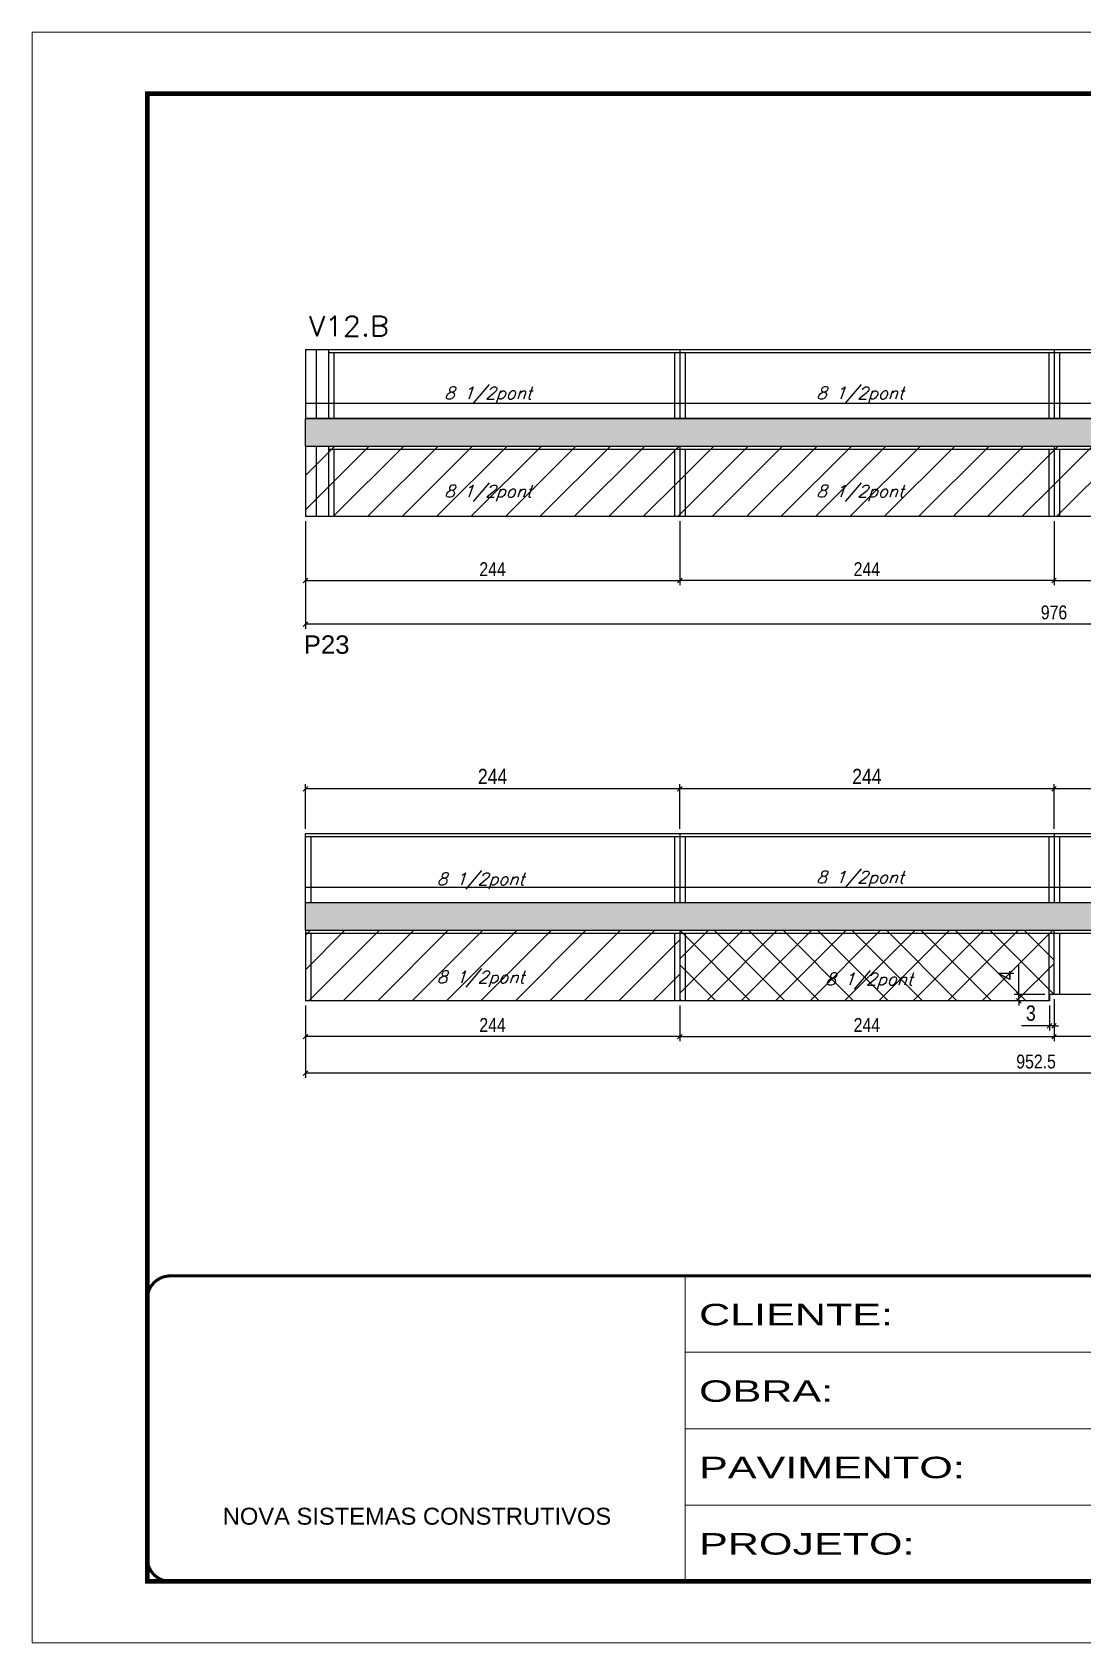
# Model space of a CAD drawing. Extents: x -10448 to -1189, y -11772 to 17235.
# Drawn here: x -8850 to -8165, y 11200 to 12250 of the extents above; entities that cross this region are included whole.
import ezdxf

# ---------------------------------------------------------------- set-up
doc = ezdxf.new("R2010")
doc.units = 0
doc.linetypes.add('CONTINUO', pattern=[0])
doc.linetypes.add('DASHED', pattern=[0.75, 0.5, -0.25])
for name, color, linetype in [('5', 5, 'Continuous'), ('COTA', 241, 'Continuous'), ('Painéis', 200, 'Continuous'), ('Reaproveitamento', 251, 'Continuous'), ('SARR_2.2x7', 40, 'Continuous'), ('SARR_3.5x7', 81, 'Continuous'), ('texto', 7, 'Continuous')]:
    doc.layers.add(name, color=color, linetype=linetype)
for name, color, linetype, lineweight in [('Folhas', 255, 'Continuous', 9), ('Hachura', 251, 'Continuous', 9), ('SARRAFO DE PRESSAO', 251, 'DASHED', 9), ('Texto Seção', 7, 'Continuous', 15)]:
    doc.layers.add(name, color=color, linetype=linetype, lineweight=lineweight)
doc.styles.add('ARIAL', font='arial.ttf')
doc.styles.add('COTA TECNICA', font='techl___.ttf', dxfattribs={"height": 10})
doc.styles.add('COTA TECNICA-50', font='techl___.ttf', dxfattribs={"height": 9})
doc.styles.add('REGUA-120', font='ROMANS.shx', dxfattribs={"height": 15})
doc.styles.add('Romans', font='romans.shx')
doc.styles.get("Standard").update_dxf_attribs({"font": 'arial.ttf'})
doc.styles.add('Tecnologia', font='')
doc.styles.get('Tecnologia').set_extended_font_data('Forgotten Futurist')
doc.dimstyles.new('COTA PAINEL-50', dxfattribs={"dimtxt": 9, "dimasz": 3, "dimexe": 3, "dimexo": 3, "dimgap": 3, "dimtad": 1, "dimdec": 1, "dimzin": 12, "dimdsep": 46, "dimtxsty": 'COTA TECNICA-50', "dimblk1": 'OBLIQUE', "dimblk2": 'OBLIQUE', "dimsah": 1, "dimcen": 0.9, "dimclrd": 4, "dimclre": 4, "dimclrt": 240, "dimadec": 1, "dimazin": 3, "dimtfac": 1, "dimtdec": 1, "dimtmove": 0, "dimatfit": 3, "dimfxl": 1, "dimtolj": 1, "dimtzin": 12, "dimarcsym": 0})
doc.dimstyles.new('PAINEL', dxfattribs={"dimtxt": 10, "dimasz": 3, "dimexe": 3, "dimexo": 3, "dimgap": 3, "dimtad": 1, "dimdec": 1, "dimzin": 12, "dimdsep": 46, "dimtxsty": 'COTA TECNICA', "dimblk1": 'OBLIQUE', "dimblk2": 'OBLIQUE', "dimsah": 1, "dimcen": 0.9, "dimclrd": 4, "dimclre": 4, "dimclrt": 240, "dimadec": 1, "dimazin": 3, "dimtfac": 1, "dimtdec": 1, "dimtmove": 0, "dimatfit": 3, "dimfxl": 1, "dimtolj": 1, "dimtzin": 12, "dimarcsym": 0})
pattern_1 = [(45, (-3162.735, -3072.451), (-11.22532, 11.22532), [])]

# ---------------------------------------------------------------- blocks, each defined once
blk = doc.blocks.new('9999999999')
at = {"color": 30, "linetype": 'CONTINUO'}
for p, q in [((98564.6, 34230.2), (98564.6, 34429.4)), ((98564.6, 34379.6), (99584, 34379.6)), ((98564.6, 34329.8), (99488, 34329.8)), ((98564.6, 34280), (99488, 34280))]:
    blk.add_line(p, q, dxfattribs=at)
at = {"color": 30, "linetype": 'CONTINUO', "const_width": 2}
blk.add_lwpolyline([(99584, 34230.2), (99584, 34414.4, 0.414214), (99569, 34429.4), (98229, 34429.4, 0.414214), (98214, 34414.4), (98214, 34245.2, 0.414214), (98229, 34230.2), (99584, 34230.2)], format="xyb", dxfattribs=at)
at = {"layer": 'Folhas'}
blk.add_lwpolyline([(98139, 34190.2), (99624, 34190.2), (99624, 35240.2), (98139, 35240.2)], close=True, dxfattribs=at)
at = {"layer": 'Folhas', "color": 30, "const_width": 3}
blk.add_lwpolyline([(98214, 34230.2), (99584, 34230.2), (99584, 35200.2), (98214, 35200.2)], close=True, dxfattribs=at)
at = {"color": 7, "linetype": 'Continuous', "ltscale": 5, "style": 'ARIAL'}
blk.add_text('NOVA SISTEMAS CONSTRUTIVOS', height=11.059, dxfattribs=at).set_placement((98263.2, 34267.2))
at = {"layer": 'Folhas', "color": 7, "style": 'Tecnologia', "width": 1.5}
for s, p in [('CLIENTE:', (98573.7, 34397.2)), ('OBRA:', (98573.7, 34347.3)), ('PAVIMENTO:', (98573.7, 34297.5)), ('PROJETO:', (98573.7, 34247.7))]:
    blk.add_text(s, height=14, dxfattribs=at).set_placement(p)
blk = doc.blocks.new('_Oblique')
at = {"color": 0, "linetype": 'ByBlock', "lineweight": -2}
blk.add_line((-0.5, -0.5), (0.5, 0.5), dxfattribs=at)
blk = doc.blocks.new('*D480')
at = {"layer": 'COTA', "color": 4, "linetype": 'ByBlock', "lineweight": -2, "transparency": 16777216}
for p, q in [((-8183.7, 11619.5), (-8183.7, 11592.1)), ((-7939.7, 11619.5), (-7939.7, 11592.1)), ((-7939.7, 11595.1), (-8183.7, 11595.1))]:
    blk.add_line(p, q, dxfattribs=at)
at = {"layer": 'Defpoints', "color": 0, "linetype": 'ByBlock', "transparency": 16777216}
for p in [(-8183.7, 11622.5), (-7939.7, 11622.5), (-8183.7, 11595.1)]:
    blk.add_point(p, dxfattribs=at)
at = {"layer": 'COTA', "color": 4, "linetype": 'ByBlock', "lineweight": -2, "transparency": 16777216, "xscale": 3, "yscale": 3, "zscale": 3, "rotation": 180}
blk.add_blockref('_Oblique', (-8183.7, 11595.1), dxfattribs=at)
at = {"layer": 'COTA', "color": 4, "linetype": 'ByBlock', "lineweight": -2, "transparency": 16777216, "xscale": 3, "yscale": 3, "zscale": 3}
blk.add_blockref('_Oblique', (-7939.7, 11595.1), dxfattribs=at)
at = {"layer": 'COTA', "color": 240, "linetype": 'ByBlock', "transparency": 16777216, "insert": (-8061.7, 11602.7), "char_height": 9, "attachment_point": 5, "style": 'COTA TECNICA-50'}
blk.add_mtext('\\A1;244', dxfattribs=at)
blk = doc.blocks.new('*D483')
at = {"layer": 'COTA', "color": 4, "linetype": 'ByBlock', "lineweight": -2, "transparency": 16777216}
for p, q in [((-8427.7, 11931.1), (-8427.7, 11889.4)), ((-8183.7, 11931.1), (-8183.7, 11889.4)), ((-8183.7, 11892.4), (-8427.7, 11892.4))]:
    blk.add_line(p, q, dxfattribs=at)
at = {"layer": 'Defpoints', "color": 0, "linetype": 'ByBlock', "transparency": 16777216}
for p in [(-8427.7, 11934.1), (-8183.7, 11934.1), (-8427.7, 11892.4)]:
    blk.add_point(p, dxfattribs=at)
at = {"layer": 'COTA', "color": 4, "linetype": 'ByBlock', "lineweight": -2, "transparency": 16777216, "xscale": 3, "yscale": 3, "zscale": 3, "rotation": 180}
blk.add_blockref('_Oblique', (-8427.7, 11892.4), dxfattribs=at)
at = {"layer": 'COTA', "color": 4, "linetype": 'ByBlock', "lineweight": -2, "transparency": 16777216, "xscale": 3, "yscale": 3, "zscale": 3}
blk.add_blockref('_Oblique', (-8183.7, 11892.4), dxfattribs=at)
at = {"layer": 'COTA', "color": 240, "linetype": 'ByBlock', "transparency": 16777216, "insert": (-8305.7, 11899.9), "char_height": 9, "attachment_point": 5, "style": 'COTA TECNICA-50'}
blk.add_mtext('\\A1;244', dxfattribs=at)
blk = doc.blocks.new('*D484')
at = {"layer": 'COTA', "color": 4, "linetype": 'ByBlock', "lineweight": -2, "transparency": 16777216}
for p, q in [((-8183.7, 11931.1), (-8183.7, 11889.4)), ((-7939.7, 11931.1), (-7939.7, 11889.4)), ((-8183.7, 11892.4), (-7939.7, 11892.4))]:
    blk.add_line(p, q, dxfattribs=at)
at = {"layer": 'Defpoints', "color": 0, "linetype": 'ByBlock', "transparency": 16777216}
for p in [(-8183.7, 11934.1), (-7939.7, 11934.1), (-7939.7, 11892.4)]:
    blk.add_point(p, dxfattribs=at)
at = {"layer": 'COTA', "color": 4, "linetype": 'ByBlock', "lineweight": -2, "transparency": 16777216, "xscale": 3, "yscale": 3, "zscale": 3, "rotation": 180}
blk.add_blockref('_Oblique', (-8183.7, 11892.4), dxfattribs=at)
at = {"layer": 'COTA', "color": 4, "linetype": 'ByBlock', "lineweight": -2, "transparency": 16777216, "xscale": 3, "yscale": 3, "zscale": 3}
blk.add_blockref('_Oblique', (-7939.7, 11892.4), dxfattribs=at)
at = {"layer": 'COTA', "color": 240, "linetype": 'ByBlock', "transparency": 16777216, "insert": (-8061.7, 11899.9), "char_height": 9, "attachment_point": 5, "style": 'COTA TECNICA-50'}
blk.add_mtext('\\A1;244', dxfattribs=at)
blk = doc.blocks.new('*D485')
at = {"layer": 'COTA', "color": 4, "linetype": 'ByBlock', "lineweight": -2, "transparency": 16777216}
for p, q in [((-8671.7, 11931.1), (-8671.7, 11889.4)), ((-8427.7, 11931.1), (-8427.7, 11889.4)), ((-8671.7, 11892.4), (-8427.7, 11892.4))]:
    blk.add_line(p, q, dxfattribs=at)
at = {"layer": 'Defpoints', "color": 0, "linetype": 'ByBlock', "transparency": 16777216}
for p in [(-8671.7, 11934.1), (-8427.7, 11934.1), (-8427.7, 11892.4)]:
    blk.add_point(p, dxfattribs=at)
at = {"layer": 'COTA', "color": 4, "linetype": 'ByBlock', "lineweight": -2, "transparency": 16777216, "xscale": 3, "yscale": 3, "zscale": 3, "rotation": 180}
blk.add_blockref('_Oblique', (-8671.7, 11892.4), dxfattribs=at)
at = {"layer": 'COTA', "color": 4, "linetype": 'ByBlock', "lineweight": -2, "transparency": 16777216, "xscale": 3, "yscale": 3, "zscale": 3}
blk.add_blockref('_Oblique', (-8427.7, 11892.4), dxfattribs=at)
at = {"layer": 'COTA', "color": 240, "linetype": 'ByBlock', "transparency": 16777216, "insert": (-8549.7, 11899.9), "char_height": 9, "attachment_point": 5, "style": 'COTA TECNICA-50'}
blk.add_mtext('\\A1;244', dxfattribs=at)
blk = doc.blocks.new('*D493')
at = {"layer": 'COTA', "color": 4, "linetype": 'ByBlock', "lineweight": -2, "transparency": 16777216}
for p, q in [((-8671.7, 11931.1), (-8671.7, 11861)), ((-7695.7, 11931.1), (-7695.7, 11861)), ((-7695.7, 11864), (-8671.7, 11864))]:
    blk.add_line(p, q, dxfattribs=at)
at = {"layer": 'Defpoints', "color": 0, "linetype": 'ByBlock', "transparency": 16777216}
for p in [(-8671.7, 11934.1), (-7695.7, 11934.1), (-8671.7, 11864)]:
    blk.add_point(p, dxfattribs=at)
at = {"layer": 'COTA', "color": 4, "linetype": 'ByBlock', "lineweight": -2, "transparency": 16777216, "xscale": 3, "yscale": 3, "zscale": 3, "rotation": 180}
blk.add_blockref('_Oblique', (-8671.7, 11864), dxfattribs=at)
at = {"layer": 'COTA', "color": 4, "linetype": 'ByBlock', "lineweight": -2, "transparency": 16777216, "xscale": 3, "yscale": 3, "zscale": 3}
blk.add_blockref('_Oblique', (-7695.7, 11864), dxfattribs=at)
at = {"layer": 'COTA', "color": 240, "linetype": 'ByBlock', "transparency": 16777216, "insert": (-8183.7, 11871.6), "char_height": 9, "attachment_point": 5, "style": 'COTA TECNICA-50'}
blk.add_mtext('\\A1;976', dxfattribs=at)
blk = doc.blocks.new('*D486')
at = {"layer": 'COTA', "color": 4, "linetype": 'ByBlock', "lineweight": -2, "transparency": 16777216}
for p, q in [((-8671.7, 11615.5), (-8671.7, 11592.1)), ((-8427.7, 11615.5), (-8427.7, 11592.1)), ((-8427.7, 11595.1), (-8671.7, 11595.1))]:
    blk.add_line(p, q, dxfattribs=at)
at = {"layer": 'Defpoints', "color": 0, "linetype": 'ByBlock', "transparency": 16777216}
for p in [(-8671.7, 11618.5), (-8427.7, 11618.5), (-8671.7, 11595.1)]:
    blk.add_point(p, dxfattribs=at)
at = {"layer": 'COTA', "color": 4, "linetype": 'ByBlock', "lineweight": -2, "transparency": 16777216, "xscale": 3, "yscale": 3, "zscale": 3, "rotation": 180}
blk.add_blockref('_Oblique', (-8671.7, 11595.1), dxfattribs=at)
at = {"layer": 'COTA', "color": 4, "linetype": 'ByBlock', "lineweight": -2, "transparency": 16777216, "xscale": 3, "yscale": 3, "zscale": 3}
blk.add_blockref('_Oblique', (-8427.7, 11595.1), dxfattribs=at)
at = {"layer": 'COTA', "color": 240, "linetype": 'ByBlock', "transparency": 16777216, "insert": (-8549.7, 11602.7), "char_height": 9, "attachment_point": 5, "style": 'COTA TECNICA-50'}
blk.add_mtext('\\A1;244', dxfattribs=at)
blk = doc.blocks.new('*D487')
at = {"layer": 'COTA', "color": 4, "linetype": 'ByBlock', "lineweight": -2, "transparency": 16777216}
for p, q in [((-8427.7, 11615.5), (-8427.7, 11592.1)), ((-8183.7, 11619.5), (-8183.7, 11592.1)), ((-8427.7, 11595.1), (-8183.7, 11595.1))]:
    blk.add_line(p, q, dxfattribs=at)
at = {"layer": 'Defpoints', "color": 0, "linetype": 'ByBlock', "transparency": 16777216}
for p in [(-8427.7, 11618.5), (-8183.7, 11622.5), (-8183.7, 11595.1)]:
    blk.add_point(p, dxfattribs=at)
at = {"layer": 'COTA', "color": 4, "linetype": 'ByBlock', "lineweight": -2, "transparency": 16777216, "xscale": 3, "yscale": 3, "zscale": 3, "rotation": 180}
blk.add_blockref('_Oblique', (-8427.7, 11595.1), dxfattribs=at)
at = {"layer": 'COTA', "color": 4, "linetype": 'ByBlock', "lineweight": -2, "transparency": 16777216, "xscale": 3, "yscale": 3, "zscale": 3}
blk.add_blockref('_Oblique', (-8183.7, 11595.1), dxfattribs=at)
at = {"layer": 'COTA', "color": 240, "linetype": 'ByBlock', "transparency": 16777216, "insert": (-8305.7, 11602.7), "char_height": 9, "attachment_point": 5, "style": 'COTA TECNICA-50'}
blk.add_mtext('\\A1;244', dxfattribs=at)
blk = doc.blocks.new('*D488')
at = {"layer": 'COTA', "color": 4, "linetype": 'ByBlock', "lineweight": -2, "transparency": 16777216}
for p, q in [((-8671.7, 11615.5), (-8671.7, 11568.2)), ((-7719.2, 11619.5), (-7719.2, 11568.2)), ((-7719.2, 11571.2), (-8671.7, 11571.2))]:
    blk.add_line(p, q, dxfattribs=at)
at = {"layer": 'Defpoints', "color": 0, "linetype": 'ByBlock', "transparency": 16777216}
for p in [(-8671.7, 11618.5), (-7719.2, 11622.5), (-8671.7, 11571.2)]:
    blk.add_point(p, dxfattribs=at)
at = {"layer": 'COTA', "color": 4, "linetype": 'ByBlock', "lineweight": -2, "transparency": 16777216, "xscale": 3, "yscale": 3, "zscale": 3, "rotation": 180}
blk.add_blockref('_Oblique', (-8671.7, 11571.2), dxfattribs=at)
at = {"layer": 'COTA', "color": 4, "linetype": 'ByBlock', "lineweight": -2, "transparency": 16777216, "xscale": 3, "yscale": 3, "zscale": 3}
blk.add_blockref('_Oblique', (-7719.2, 11571.2), dxfattribs=at)
at = {"layer": 'COTA', "color": 240, "linetype": 'ByBlock', "transparency": 16777216, "insert": (-8195.4, 11578.8), "char_height": 9, "attachment_point": 5, "style": 'COTA TECNICA-50'}
blk.add_mtext('\\A1;952.5', dxfattribs=at)
blk = doc.blocks.new('*D496')
at = {"layer": 'COTA', "color": 4, "lineweight": -2, "transparency": 16777216}
for p, q in [((-8186.7, 11615.5), (-8186.7, 11599.1)), ((-8183.7, 11619.5), (-8183.7, 11599.1)), ((-8186.7, 11602.1), (-8205, 11602.1)), ((-8183.7, 11602.1), (-8186.7, 11602.1)), ((-8183.7, 11602.1), (-8180.7, 11602.1))]:
    blk.add_line(p, q, dxfattribs=at)
at = {"layer": 'Defpoints', "color": 0, "transparency": 16777216}
for p in [(-8186.7, 11618.5), (-8183.7, 11622.5), (-8186.7, 11602.1)]:
    blk.add_point(p, dxfattribs=at)
at = {"layer": 'COTA', "color": 4, "lineweight": -2, "transparency": 16777216, "xscale": 3, "yscale": 3, "zscale": 3}
blk.add_blockref('_Oblique', (-8186.7, 11602.1), dxfattribs=at)
at = {"layer": 'COTA', "color": 4, "lineweight": -2, "transparency": 16777216, "xscale": 3, "yscale": 3, "zscale": 3, "rotation": 180}
blk.add_blockref('_Oblique', (-8183.7, 11602.1), dxfattribs=at)
at = {"layer": 'COTA', "color": 240, "transparency": 16777216, "insert": (-8198.8, 11610.4), "char_height": 10, "attachment_point": 5, "style": 'COTA TECNICA'}
blk.add_mtext('\\A1;3', dxfattribs=at)
blk = doc.blocks.new('*D497')
at = {"layer": 'COTA', "color": 4, "lineweight": -2, "transparency": 16777216}
for p, q in [((-8206.7, 11622.5), (-8206.7, 11641.7)), ((-8189.7, 11622.5), (-8209.7, 11622.5)), ((-8189.7, 11618.5), (-8209.7, 11618.5)), ((-8206.7, 11618.5), (-8206.7, 11622.5)), ((-8206.7, 11618.5), (-8206.7, 11615.5))]:
    blk.add_line(p, q, dxfattribs=at)
at = {"layer": 'Defpoints', "color": 0, "transparency": 16777216}
for p in [(-8206.7, 11622.5), (-8186.7, 11622.5), (-8186.7, 11618.5)]:
    blk.add_point(p, dxfattribs=at)
at = {"layer": 'COTA', "color": 4, "lineweight": -2, "transparency": 16777216, "xscale": 3, "yscale": 3, "zscale": 3}
for p, rotation in [((-8206.7, 11622.5), 270), ((-8206.7, 11618.5), 90)]:
    blk.add_blockref('_Oblique', p, dxfattribs=dict(at, rotation=rotation))
at = {"layer": 'COTA', "color": 240, "transparency": 16777216, "insert": (-8214.8, 11635.1), "char_height": 10, "attachment_point": 5, "rotation": 90, "style": 'COTA TECNICA'}
blk.add_mtext('\\A1;4', dxfattribs=at)
blk = doc.blocks.new('*D502')
at = {"layer": 'COTA', "color": 4, "lineweight": -2, "transparency": 16777216}
for p, q in [((-8183.7, 11730.5), (-8183.7, 11759.6)), ((-7939.7, 11756.6), (-8183.7, 11756.6)), ((-7939.7, 11730.5), (-7939.7, 11759.6))]:
    blk.add_line(p, q, dxfattribs=at)
at = {"layer": 'Defpoints', "color": 0, "transparency": 16777216}
for p in [(-8183.7, 11756.6), (-8183.7, 11727.5), (-7939.7, 11727.5)]:
    blk.add_point(p, dxfattribs=at)
at = {"layer": 'COTA', "color": 4, "lineweight": -2, "transparency": 16777216, "xscale": 3, "yscale": 3, "zscale": 3, "rotation": 180}
blk.add_blockref('_Oblique', (-8183.7, 11756.6), dxfattribs=at)
at = {"layer": 'COTA', "color": 4, "lineweight": -2, "transparency": 16777216, "xscale": 3, "yscale": 3, "zscale": 3}
blk.add_blockref('_Oblique', (-7939.7, 11756.6), dxfattribs=at)
at = {"layer": 'COTA', "color": 240, "transparency": 16777216, "insert": (-8061.7, 11764.7), "char_height": 10, "attachment_point": 5, "style": 'COTA TECNICA'}
blk.add_mtext('\\A1;244', dxfattribs=at)
blk = doc.blocks.new('*D503')
at = {"layer": 'COTA', "color": 4, "lineweight": -2, "transparency": 16777216}
for p, q in [((-8427.7, 11730.5), (-8427.7, 11759.6)), ((-8183.7, 11756.6), (-8427.7, 11756.6)), ((-8183.7, 11730.5), (-8183.7, 11759.6))]:
    blk.add_line(p, q, dxfattribs=at)
at = {"layer": 'Defpoints', "color": 0, "transparency": 16777216}
for p in [(-8427.7, 11756.6), (-8427.7, 11727.5), (-8183.7, 11727.5)]:
    blk.add_point(p, dxfattribs=at)
at = {"layer": 'COTA', "color": 4, "lineweight": -2, "transparency": 16777216, "xscale": 3, "yscale": 3, "zscale": 3, "rotation": 180}
blk.add_blockref('_Oblique', (-8427.7, 11756.6), dxfattribs=at)
at = {"layer": 'COTA', "color": 4, "lineweight": -2, "transparency": 16777216, "xscale": 3, "yscale": 3, "zscale": 3}
blk.add_blockref('_Oblique', (-8183.7, 11756.6), dxfattribs=at)
at = {"layer": 'COTA', "color": 240, "transparency": 16777216, "insert": (-8305.7, 11764.7), "char_height": 10, "attachment_point": 5, "style": 'COTA TECNICA'}
blk.add_mtext('\\A1;244', dxfattribs=at)
blk = doc.blocks.new('*D504')
at = {"layer": 'COTA', "color": 4, "lineweight": -2, "transparency": 16777216}
for p, q in [((-8671.7, 11730.5), (-8671.7, 11759.6)), ((-8427.7, 11756.6), (-8671.7, 11756.6)), ((-8427.7, 11730.5), (-8427.7, 11759.6))]:
    blk.add_line(p, q, dxfattribs=at)
at = {"layer": 'Defpoints', "color": 0, "transparency": 16777216}
for p in [(-8671.7, 11756.6), (-8671.7, 11727.5), (-8427.7, 11727.5)]:
    blk.add_point(p, dxfattribs=at)
at = {"layer": 'COTA', "color": 4, "lineweight": -2, "transparency": 16777216, "xscale": 3, "yscale": 3, "zscale": 3, "rotation": 180}
blk.add_blockref('_Oblique', (-8671.7, 11756.6), dxfattribs=at)
at = {"layer": 'COTA', "color": 4, "lineweight": -2, "transparency": 16777216, "xscale": 3, "yscale": 3, "zscale": 3}
blk.add_blockref('_Oblique', (-8427.7, 11756.6), dxfattribs=at)
at = {"layer": 'COTA', "color": 240, "transparency": 16777216, "insert": (-8549.7, 11764.7), "char_height": 10, "attachment_point": 5, "style": 'COTA TECNICA'}
blk.add_mtext('\\A1;244', dxfattribs=at)

msp = doc.modelspace()

# ---------------------------------------------------------------- hatches: boundary and pattern name
at = {"layer": 'COTA', "linetype": 'ByBlock'}
h = msp.add_hatch(dxfattribs=at)
h.set_pattern_fill('AR-CONC', color=256, scale=0.03)
h.set_pattern_definition([(50, (-139462.0178, -20319.7083), (5.46554007, -0.47817257), [0.5715, -6.2865]), (355, (-139462.018, -20319.7083), (-1.05730264, 5.73170536), [0.4572, -5.02921753]), (100.4514447, (-139461.5623, -20319.748), (4.40823741, 5.25353256), [0.48570026, -5.34270734]), (46.1842, (-139462.018, -20318.184), (8.13237123, -1.26126984), [0.85725, -9.42975]), (96.6355576, (-139461.34, -20318.289), (7.122124, 7.42278374), [0.7285507, -8.01406824]), (351.184151, (-139462.018, -20318.184), (7.122124, 7.42278374), [0.685799, -7.54379196]), (21, (-139461.2558, -20318.5653), (4.54843174, -3.06795595), [0.5715, -6.2865]), (326, (-139461.256, -20318.5653), (1.85406085, 5.52563898), [0.4572, -5.0292]), (71.451445, (-139460.877, -20318.821), (6.40249258, 2.45768307), [0.48570026, -5.34269813]), (37.5, (-139462.0178, -20319.7083), (0.092658098, 2.536651166), [0, -4.96824, 0, -5.1054, 0, -5.04825]), (7.5, (-139462.0178, -20319.7083), (2.004589875, 3.005417245), [0, -2.91084, 0, -4.85394, 0, -1.92405]), (327.5, (-139463.717, -20319.7083), (4.067717855, -0.17186232), [0, -1.905, 0, -5.9436, 0, -7.8867]), (317.5, (-139464.479, -20319.7083), (4.44387544, 0.76279473), [0, -2.4765, 0, -3.94716, 0, -5.6007])])
h.paths.add_polyline_path([(-7695.67, 11980.12), (-7695.67, 11998.12), (-8671.67, 11998.12), (-8671.67, 11980.12)])
h = msp.add_hatch(dxfattribs=at)
h.set_pattern_fill('AR-CONC', color=256, scale=0.03)
h.set_pattern_definition([(50, (-3153.689, -3600.0785), (5.4655401, -0.4781726), [0.5715, -6.2865]), (355, (-3153.689, -3600.0785), (-1.0573026, 5.7317054), [0.4572, -5.0292175]), (100.451445, (-3153.2336, -3600.1184), (4.4082374, 5.2535326), [0.4857003, -5.3427073]), (46.1842, (-3153.689, -3598.5545), (8.1323712, -1.2612698), [0.85725, -9.42975]), (96.63556, (-3153.011, -3598.66), (7.122124, 7.4227837), [0.7285507, -8.0140682]), (351.18415, (-3153.689, -3598.5545), (7.122124, 7.4227837), [0.685799, -7.543792]), (21, (-3152.927, -3598.9355), (4.5484317, -3.067956), [0.5715, -6.2865]), (326, (-3152.927, -3598.9355), (1.8540609, 5.525639), [0.4572, -5.0292]), (71.451445, (-3152.548, -3599.191), (6.4024926, 2.457683), [0.4857003, -5.3426981]), (37.5, (-3153.689, -3600.0785), (0.0926581, 2.53665117), [0, -4.96824, 0, -5.1054, 0, -5.04825]), (7.5, (-3153.689, -3600.0785), (2.00458988, 3.00541724), [0, -2.91084, 0, -4.85394, 0, -1.92405]), (327.5, (-3155.3883, -3600.0785), (4.06771786, -0.17186232), [0, -1.905, 0, -5.9436, 0, -7.8867]), (317.5, (-3156.1503, -3600.0785), (4.44387544, 0.7627947), [0, -2.4765, 0, -3.94716, 0, -5.6007])])
h.paths.add_polyline_path([(-7719.17, 11664.48), (-7719.17, 11622.48), (-7692.14, 11622.48), (-7692.14, 11664.48), (-7529.14, 11664.48), (-7529.14, 11682.48), (-8671.67, 11682.48), (-8671.67, 11664.48), (-8183.67, 11664.48)])
at = {"layer": 'Hachura', "linetype": 'ByBlock'}
h = msp.add_hatch(dxfattribs=at)
h.set_pattern_fill('ANSI37', color=256, scale=5)
h.set_pattern_definition([(45, (-3153.689, -3600.079), (-11.22532, 11.22532), []), (135, (-3153.689, -3600.079), (-11.22532, -11.22532), [])])
h.paths.add_polyline_path([(-8186.67, 11618.48), (-8186.67, 11622.48), (-8183.67, 11622.48), (-8183.67, 11664.48), (-8427.67, 11664.48), (-8427.67, 11618.48)])
h.paths.add_polyline_path([(-8204.96, 11628.62), (-8204.96, 11642.21), (-8225.54, 11642.21), (-8225.54, 11628.62)], flags=24)
at = {"layer": 'Reaproveitamento'}
h = msp.add_hatch(dxfattribs=at)
h.set_pattern_fill('ANSI31', color=256, scale=5)
h.set_pattern_definition(pattern_1)
h.paths.add_polyline_path([(-8427.67, 11934.12), (-8427.67, 11980.12), (-8671.67, 11980.12), (-8671.67, 11934.12)])
h = msp.add_hatch(dxfattribs=at)
h.set_pattern_fill('ANSI31', color=256, scale=5)
h.set_pattern_definition(pattern_1)
h.paths.add_polyline_path([(-8427.67, 11980.12), (-8427.67, 11934.12), (-8183.67, 11934.12), (-8183.67, 11980.12)])
h = msp.add_hatch(dxfattribs=at)
h.set_pattern_fill('ANSI31', color=256, scale=5)
h.set_pattern_definition(pattern_1)
h.paths.add_polyline_path([(-8183.67, 11980.12), (-8183.67, 11934.12), (-7939.67, 11934.12), (-7939.67, 11980.12)])
h = msp.add_hatch(dxfattribs=at)
h.set_pattern_fill('ANSI31', color=256, scale=5)
h.set_pattern_definition([(45, (-3153.689, -3632.558), (-11.22532, 11.22532), [])])
h.paths.add_polyline_path([(-8427.67, 11618.48), (-8427.67, 11664.48), (-8671.67, 11664.48), (-8671.67, 11618.48)])

# ---------------------------------------------------------------- linework, layer by layer
at = {"layer": 'COTA', "linetype": 'ByBlock'}
for p, q in [((-8671.67, 11998.12), (-7695.67, 11998.12)), ((-8671.67, 11980.12), (-8671.67, 11998.12)), ((-8671.67, 11664.48), (-8671.67, 11682.48))]:
    msp.add_line(p, q, dxfattribs=at)
at = {"layer": 'Painéis', "linetype": 'Continuous'}
for p, q in [((-8671.67, 12043.12), (-7695.67, 12043.12)), ((-8671.67, 12043.12), (-8671.67, 11998.12)), ((-8427.67, 12043.12), (-8427.67, 11998.12)), ((-8183.67, 12043.12), (-8183.67, 11998.12)), ((-8671.67, 12008.12), (-7695.67, 12008.12)), ((-7695.67, 11998.12), (-8671.67, 11998.12)), ((-8671.67, 11980.12), (-7695.67, 11980.12)), ((-8671.67, 11980.12), (-8671.67, 11934.12)), ((-8427.67, 11980.12), (-8427.67, 11934.12)), ((-8183.67, 11980.12), (-8183.67, 11934.12)), ((-7695.67, 11934.12), (-8671.67, 11934.12)), ((-8427.67, 11727.48), (-8427.67, 11682.48)), ((-8183.67, 11727.48), (-8183.67, 11682.48)), ((-8671.67, 11664.48), (-8671.67, 11618.48)), ((-8427.67, 11664.48), (-8427.67, 11618.48)), ((-8183.67, 11622.48), (-8183.67, 11664.48)), ((-7719.17, 11622.48), (-8183.67, 11622.48))]:
    msp.add_line(p, q, dxfattribs=at)
at = {"layer": 'Painéis'}
for p, q in [((-8671.67, 11727.48), (-7529.14, 11727.48)), ((-8671.67, 11682.48), (-8671.67, 11727.48)), ((-8671.67, 11692.48), (-7529.14, 11692.48)), ((-8671.67, 11682.48), (-7529.14, 11682.48))]:
    msp.add_line(p, q, dxfattribs=at)
at = {"layer": 'Painéis', "linetype": 'Continuous'}
for points in [[(-8671.67, 11664.48), (-8183.67, 11664.48), (-7719.17, 11664.48)], [(-8186.67, 11618.48), (-8671.67, 11618.48)], [(-8183.67, 11622.48), (-8186.67, 11622.48), (-8186.67, 11618.48)]]:
    msp.add_lwpolyline(points, dxfattribs=at)
at = {"layer": 'SARR_2.2x7', "linetype": 'Continuous'}
for p, q in [((-8664.67, 12043.12), (-8664.67, 11998.12)), ((-8427.67, 12040.92), (-8656.67, 12040.92)), ((-8183.67, 12040.92), (-8427.67, 12040.92)), ((-7939.67, 12040.92), (-8183.67, 12040.92)), ((-8664.67, 11980.12), (-8664.67, 11934.12)), ((-8427.67, 11977.92), (-8656.67, 11977.92)), ((-8183.67, 11977.92), (-8427.67, 11977.92)), ((-7939.67, 11977.92), (-8183.67, 11977.92)), ((-8427.67, 11725.28), (-8671.67, 11725.28)), ((-8183.67, 11725.28), (-8427.67, 11725.28)), ((-7939.67, 11725.28), (-8183.67, 11725.28)), ((-8427.67, 11662.28), (-8671.67, 11662.28)), ((-8183.67, 11662.28), (-8427.67, 11662.28)), ((-7939.67, 11662.28), (-8183.67, 11662.28))]:
    msp.add_line(p, q, dxfattribs=at)
at = {"layer": 'SARR_3.5x7'}
for p, q in [((-8656.67, 12043.12), (-8656.67, 11998.12)), ((-8653.17, 12040.92), (-8653.17, 11998.12)), ((-8431.17, 12040.92), (-8431.17, 11998.12)), ((-8427.67, 12043.12), (-8427.67, 11998.12)), ((-8424.17, 12040.92), (-8424.17, 11998.12)), ((-8187.17, 12040.92), (-8187.17, 11998.12)), ((-8180.17, 12040.92), (-8180.17, 11998.12)), ((-8656.67, 11980.12), (-8656.67, 11934.12)), ((-8653.17, 11977.92), (-8653.17, 11934.12)), ((-8431.17, 11977.92), (-8431.17, 11934.12)), ((-8427.67, 11980.12), (-8427.67, 11934.12)), ((-8424.17, 11977.92), (-8424.17, 11934.12)), ((-8187.17, 11977.92), (-8187.17, 11934.12)), ((-8180.17, 11977.92), (-8180.17, 11934.12)), ((-8668.17, 11725.28), (-8668.17, 11682.48)), ((-8431.17, 11725.28), (-8431.17, 11682.48)), ((-8424.17, 11725.28), (-8424.17, 11682.48)), ((-8187.17, 11725.28), (-8187.17, 11682.48)), ((-8180.17, 11725.28), (-8180.17, 11682.48)), ((-8668.17, 11662.28), (-8668.17, 11618.48)), ((-8431.17, 11662.28), (-8431.17, 11618.48)), ((-8424.17, 11662.28), (-8424.17, 11618.48)), ((-8187.17, 11662.28), (-8187.17, 11618.48)), ((-8180.17, 11662.28), (-8180.17, 11622.48))]:
    msp.add_line(p, q, dxfattribs=at)

# ---------------------------------------------------------------- block references
at = {"layer": 'SARRAFO DE PRESSAO', "color": 6, "linetype": 'ByBlock'}
msp.add_blockref('9999999999', (-106988.76, -22990.28), dxfattribs=at)

# ---------------------------------------------------------------- texts
at = {"layer": '5', "linetype": 'Continuous'}
msp.add_text('P23', height=12, rotation=0.00004, dxfattribs=at).set_placement((-8672.78, 11844.69))
at = {"layer": 'texto', "color": 2, "char_height": 8, "attachment_point": 5, "style": 'Romans'}
for insert in [(-8552.67, 12013.4), (-8310.13, 12013.39), (-8552.67, 11949.4), (-8310.13, 11949.39), (-8557.53, 11696.58), (-8310.13, 11697.75), (-8557.53, 11632.58), (-8304.32, 11631.3)]:
    msp.add_mtext('{\\Q19;\\C256;8 1/2pont}', dxfattribs=dict(at, insert=insert))
at = {"layer": 'Texto Seção', "style": 'REGUA-120', "width": 1.05}
msp.add_text('V12.B', height=13, dxfattribs=at).set_placement((-8669.47, 12051.85))

# ---------------------------------------------------------------- dimensions: what is measured, and where the dimension line sits
at = {"layer": 'COTA', "linetype": 'ByBlock'}
for base, p1, p2, picture, middle in [((-8427.67, 11892.37), (-8671.67, 11934.12), (-8427.67, 11934.12), '*D485', (-8549.67, 11892.37)), ((-7939.67, 11892.37), (-8183.67, 11934.12), (-7939.67, 11934.12), '*D484', (-8061.67, 11892.37)), ((-8183.67, 11595.12), (-8427.67, 11618.48), (-8183.67, 11622.48), '*D487', (-8305.67, 11595.12))]:
    dim = msp.add_linear_dim(base=base, p1=p1, p2=p2, angle=180, dimstyle='COTA PAINEL-50', override={"dimarcsym": 1}, dxfattribs=at)
    dim.commit()
    dim.dimension.update_dxf_attribs({"geometry": picture, "text_midpoint": middle, "dimtype": 160})
dim = msp.add_linear_dim(base=(-8671.67, 11863.97), p1=(-7695.67, 11934.12), p2=(-8671.67, 11934.12), angle=180, dimstyle='COTA PAINEL-50', dxfattribs=at)
dim.commit()
dim.dimension.update_dxf_attribs({"geometry": '*D493', "text_midpoint": (-8183.67, 11871.58)})
for base, p1, p2, picture, middle in [((-8427.67, 11892.37), (-8183.67, 11934.12), (-8427.67, 11934.12), '*D483', (-8305.67, 11899.93)), ((-8671.67, 11571.2), (-7719.17, 11622.48), (-8671.67, 11618.48), '*D488', (-8195.42, 11578.82)), ((-8671.67, 11595.12), (-8427.67, 11618.48), (-8671.67, 11618.48), '*D486', (-8549.67, 11602.68)), ((-8183.67, 11595.12), (-7939.67, 11622.48), (-8183.67, 11622.48), '*D480', (-8061.67, 11602.68))]:
    dim = msp.add_linear_dim(base=base, p1=p1, p2=p2, angle=180, dimstyle='COTA PAINEL-50', override={"dimarcsym": 1}, dxfattribs=at)
    dim.commit()
    dim.dimension.update_dxf_attribs({"geometry": picture, "text_midpoint": middle})
at = {"layer": 'COTA'}
for base, p1, p2, picture, middle in [((-8671.67, 11756.64), (-8427.67, 11727.48), (-8671.67, 11727.48), '*D504', (-8549.67, 11764.72)), ((-8427.67, 11756.64), (-8183.67, 11727.48), (-8427.67, 11727.48), '*D503', (-8305.67, 11764.72)), ((-8183.67, 11756.64), (-7939.67, 11727.48), (-8183.67, 11727.48), '*D502', (-8061.67, 11764.72))]:
    dim = msp.add_linear_dim(base=base, p1=p1, p2=p2, angle=180, dimstyle='PAINEL', override={"dimtmove": 1}, dxfattribs=at)
    dim.commit()
    dim.dimension.update_dxf_attribs({"geometry": picture, "text_midpoint": middle})
for base, p1, p2, angle, picture, middle in [((-8206.74, 11622.48), (-8186.67, 11618.48), (-8186.67, 11622.48), 90, '*D497', (-8214.81, 11635.1)), ((-8186.67, 11602.14), (-8183.67, 11622.48), (-8186.67, 11618.48), 180, '*D496', (-8198.84, 11610.36))]:
    dim = msp.add_linear_dim(base=base, p1=p1, p2=p2, angle=angle, dimstyle='PAINEL', dxfattribs=at)
    dim.commit()
    dim.dimension.update_dxf_attribs({"geometry": picture, "text_midpoint": middle})

doc.saveas('drawing.dxf')
